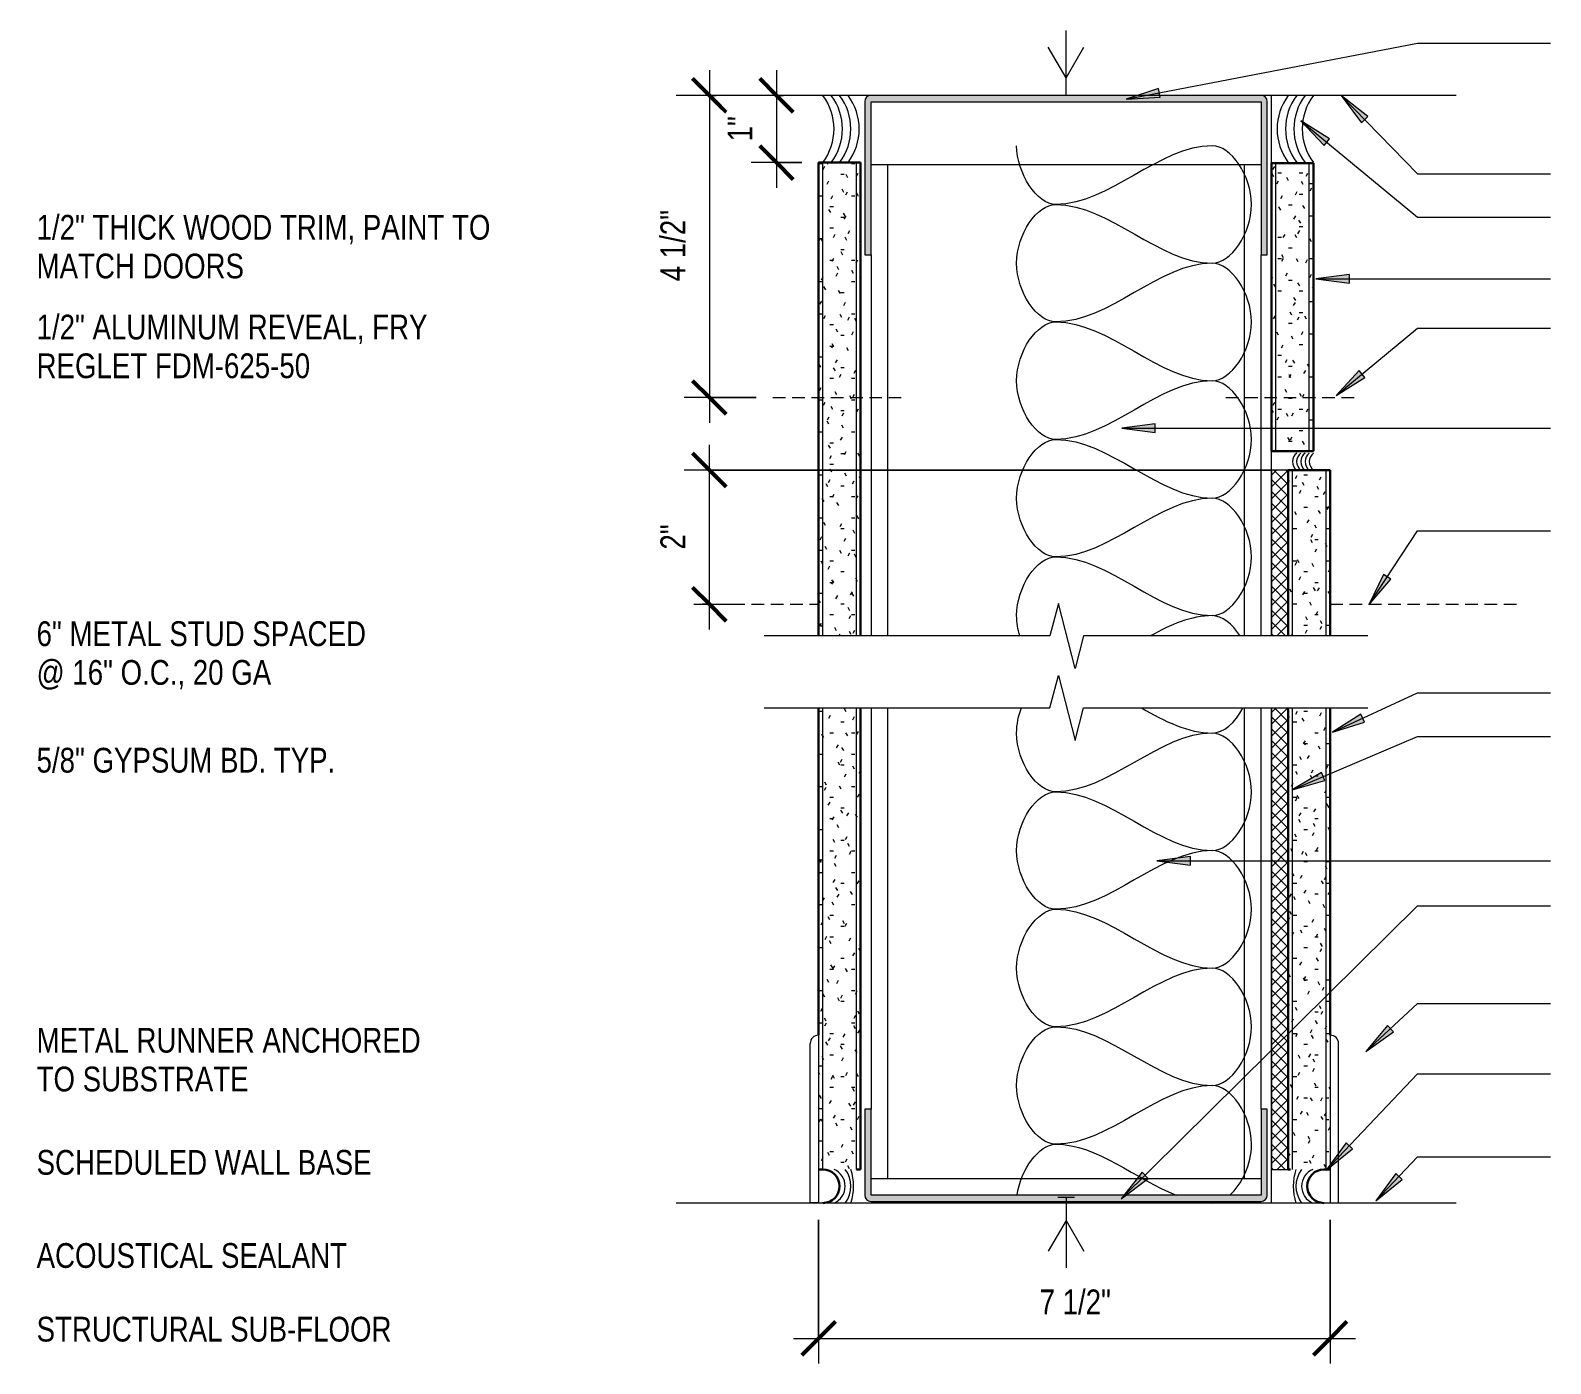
# Model space of a CAD drawing. Header units: inches. Extents: x 28 to 702, y -40 to 115.
# Drawn here: x 526.23 to 548.88, y 95.43 to 115.29 of the extents above; entities that cross this region are included whole.
import ezdxf

# ---------------------------------------------------------------- set-up
doc = ezdxf.new("R2010")
doc.units = ezdxf.units.IN
doc.header["$MEASUREMENT"] = 0
doc.linetypes.add('Hidden', pattern=[0.28125, 0.1875, -0.09375])
for name, color, linetype, lineweight in [('A-ANNO-DIMS', 211, 'Continuous', 9), ('A-ANNO-DIMS-4', 211, 'Continuous', 9), ('A-DETL', 90, 'Continuous', 9), ('A-DETL-GENF', 92, 'Continuous', 9), ('A-DETL-HDLN', 90, 'Hidden', 9), ('A-DETL-MEDM', 33, 'Continuous', 30), ('G-ANNO-TEXT', 231, 'Continuous', 9)]:
    doc.layers.add(name, color=color, linetype=linetype, lineweight=lineweight)
doc.styles.add('Arial', font='arial.ttf', dxfattribs={"width": 0.8, "height": 0.368825})
doc.dimstyles.new('SPARCH_-_3_32__1_2__TOL_', dxfattribs={"dimscale": 12, "dimtxt": 0.375, "dimasz": 0.041667, "dimexe": 0.03125, "dimexo": 0.020833, "dimgap": 0.020833, "dimtad": 1, "dimdec": 1, "dimrnd": 0.5, "dimzin": 3, "dimdsep": 46, "dimlunit": 4, "dimtxsty": 'Arial', "dimblk1": 'OBLIQUE', "dimblk2": 'OBLIQUE', "dimsah": 1, "dimcen": 0.09, "dimdle": 0.03125, "dimazin": 0, "dimtfac": 1, "dimtdec": 4, "dimtix": 1, "dimtmove": 0, "dimatfit": 3, "dimfxl": 1, "dimtvp": 1, "dimtfill": 1, "dimfrac": 2, "dimtolj": 1, "dimtzin": 0, "dimarcsym": 2})
doc.dimstyles.new('SPARCH_-_3_32__1_2__TOL__1', dxfattribs={"dimscale": 12, "dimtxt": 0.375, "dimasz": 0.041667, "dimexe": 0.03125, "dimexo": 0.020833, "dimgap": 0.020833, "dimtad": 1, "dimdec": 1, "dimrnd": 0.5, "dimzin": 3, "dimdsep": 46, "dimlunit": 4, "dimtxsty": 'Arial', "dimblk1": 'OBLIQUE', "dimblk2": 'OBLIQUE', "dimsah": 1, "dimcen": 0.09, "dimdle": 0.03125, "dimazin": 0, "dimtfac": 1, "dimtdec": 4, "dimtix": 1, "dimtmove": 0, "dimatfit": 3, "dimfxl": 1, "dimtvp": 1, "dimtfill": 1, "dimfrac": 2, "dimtolj": 1, "dimtzin": 0, "dimarcsym": 2})

# ---------------------------------------------------------------- blocks, each defined once
blk = doc.blocks.new('Gypsum Wallboard-Section2 - 5_8_ 2-10850-TYPE H1 - FULL HGT_ BULLET RESISTANT PTN_')
at = {"layer": 'A-DETL-GENF'}
h = blk.add_hatch(dxfattribs=at)
h.set_pattern_fill('FP_18', color=256, style=0, pattern_type=2)
h.set_pattern_definition([(270, (310.606, 125.102), (0.16, -0.64), [0.053, -0.427, 0.053, -0.427, -2.56]), (270, (310.606, 125.102), (0.16, -0.64), [-0.96, 0.053, -0.907, 0.053, -0.427, -1.12]), (270, (310.606, 125.102), (0.16, -0.64), [-2.4, 0.053, -0.267, 0.053, -0.747]), (30, (310.686, 124.862), (0.47425626, 0.458564065), [0.053, -0.427, 0.053, -0.427, -2.56]), (30, (310.686, 124.862), (0.47425626, 0.458564065), [-0.96, 0.053, -0.907, 0.053, -0.427, -1.12]), (30, (310.686, 124.862), (0.47425626, 0.458564065), [-2.4, 0.053, -0.267, 0.053, -0.747]), (150, (311.006, 124.782), (-0.63425626, 0.181435935), [0.053, -0.427, 0.053, -0.427, -2.56]), (150, (311.006, 124.782), (-0.63425626, 0.181435935), [-0.96, 0.053, -0.907, 0.053, -0.427, -1.12]), (150, (311.006, 124.782), (-0.63425626, 0.181435935), [-2.4, 0.053, -0.267, 0.053, -0.747])])
h.paths.add_polyline_path([(0, -0.625), (4.291, -0.625), (4.291, 0), (0, 0)], flags=0)
for p, q in [((0, -0.062), (4.291, -0.062)), ((0, -0.563), (4.291, -0.563))]:
    blk.add_line(p, q, dxfattribs=at)
at = {"layer": 'A-DETL-MEDM'}
for p, q in [((4.291, 0), (0, 0)), ((0, 0), (0, -0.625)), ((4.291, -0.625), (4.291, 0)), ((0, -0.625), (4.291, -0.625))]:
    blk.add_line(p, q, dxfattribs=at)
blk = doc.blocks.new('LGF - C Studs-Side1 - 6_ 2-10825-TYPE H1 - FULL HGT_ BULLET RESISTANT PTN_')
at = {"layer": 'A-DETL-GENF'}
for p, q in [((0, 5.813), (0, 0)), ((7.008, 5.813), (1.031, 5.813)), ((13.758, 5.813), (8.082, 5.813)), ((15.098, 0), (15.098, 5.813)), ((0, 5.563), (7.008, 5.563)), ((8.082, 5.563), (15.098, 5.563)), ((7.008, 0.25), (0, 0.25)), ((15.098, 0.25), (8.082, 0.25)), ((1.031, 0), (7.008, 0)), ((8.082, 0), (13.758, 0))]:
    blk.add_line(p, q, dxfattribs=at)
blk = doc.blocks.new('Gypsum Wallboard-Section2 - 5_8_ 2-10823-TYPE H1 - FULL HGT_ BULLET RESISTANT PTN_')
at = {"layer": 'A-DETL-GENF'}
h = blk.add_hatch(dxfattribs=at)
h.set_pattern_fill('FP_20', color=256, style=0, pattern_type=2)
h.set_pattern_definition([(270, (321.304, 118.977), (0.16, -0.64), [0.053, -0.427, 0.053, -0.427, -2.56]), (270, (321.304, 118.977), (0.16, -0.64), [-0.96, 0.053, -0.907, 0.053, -0.427, -1.12]), (270, (321.304, 118.977), (0.16, -0.64), [-2.4, 0.053, -0.267, 0.053, -0.747]), (30, (321.384, 118.737), (0.47425626, 0.458564065), [0.053, -0.427, 0.053, -0.427, -2.56]), (30, (321.384, 118.737), (0.47425626, 0.458564065), [-0.96, 0.053, -0.907, 0.053, -0.427, -1.12]), (30, (321.384, 118.737), (0.47425626, 0.458564065), [-2.4, 0.053, -0.267, 0.053, -0.747]), (150, (321.704, 118.657), (-0.63425626, 0.181435935), [0.053, -0.427, 0.053, -0.427, -2.56]), (150, (321.704, 118.657), (-0.63425626, 0.181435935), [-0.96, 0.053, -0.907, 0.053, -0.427, -1.12]), (150, (321.704, 118.657), (-0.63425626, 0.181435935), [-2.4, 0.053, -0.267, 0.053, -0.747])])
h.paths.add_polyline_path([(0, 0.062), (0, 0), (6.875, 0), (6.875, 0.625), (0, 0.625), (0, 0.313)], flags=0)
h.paths.add_polyline_path([(7.949, 0.625), (7.949, 0), (15, 0), (15, 0.625), (9.002, 0.625)], flags=0)
for p, q in [((0, 0.562), (6.875, 0.562)), ((7.949, 0.562), (15, 0.562)), ((0, 0.062), (6.875, 0.062)), ((7.949, 0.062), (15, 0.062))]:
    blk.add_line(p, q, dxfattribs=at)
at = {"layer": 'A-DETL-MEDM'}
for p, q in [((0, 0.625), (0, 0.562)), ((6.875, 0.625), (2, 0.625)), ((15, 0.625), (7.949, 0.625)), ((15, 0), (15, 0.625)), ((0, 0.062), (0, 0)), ((0, 0), (6.875, 0)), ((7.949, 0), (15, 0))]:
    blk.add_line(p, q, dxfattribs=at)
blk = doc.blocks.new('Gypsum Wallboard-Section2 - 5_8_ 2-10848-TYPE H1 - FULL HGT_ BULLET RESISTANT PTN_')
at = {"layer": 'A-DETL-GENF'}
h = blk.add_hatch(dxfattribs=at)
h.set_pattern_fill('FP_21', color=256, style=0, pattern_type=2)
h.set_pattern_definition([(270, (321.304, 125.352), (0.16, -0.64), [0.053, -0.427, 0.053, -0.427, -2.56]), (270, (321.304, 125.352), (0.16, -0.64), [-0.96, 0.053, -0.907, 0.053, -0.427, -1.12]), (270, (321.304, 125.352), (0.16, -0.64), [-2.4, 0.053, -0.267, 0.053, -0.747]), (30, (321.384, 125.112), (0.47425626, 0.458564065), [0.053, -0.427, 0.053, -0.427, -2.56]), (30, (321.384, 125.112), (0.47425626, 0.458564065), [-0.96, 0.053, -0.907, 0.053, -0.427, -1.12]), (30, (321.384, 125.112), (0.47425626, 0.458564065), [-2.4, 0.053, -0.267, 0.053, -0.747]), (150, (321.704, 125.032), (-0.63425626, 0.181435935), [0.053, -0.427, 0.053, -0.427, -2.56]), (150, (321.704, 125.032), (-0.63425626, 0.181435935), [-0.96, 0.053, -0.907, 0.053, -0.427, -1.12]), (150, (321.704, 125.032), (-0.63425626, 0.181435935), [-2.4, 0.053, -0.267, 0.053, -0.747])])
h.paths.add_polyline_path([(0, 0), (0, -0.625), (6.875, -0.625), (6.875, 0), (0.003, 0)], flags=0)
h.paths.add_polyline_path([(7.949, -0.625), (10.419, -0.625), (10.419, 0), (7.949, 0)], flags=0)
for p, q in [((0, -0.062), (6.875, -0.062)), ((7.949, -0.062), (10.419, -0.062)), ((0, -0.563), (6.875, -0.563)), ((7.949, -0.563), (10.419, -0.563))]:
    blk.add_line(p, q, dxfattribs=at)
at = {"layer": 'A-DETL-MEDM'}
for p, q in [((6.875, 0), (0, 0)), ((0, 0), (0, -0.031)), ((10.419, 0), (7.949, 0)), ((10.419, -0.625), (10.419, 0)), ((0, -0.531), (0, -0.625)), ((2, -0.625), (6.875, -0.625)), ((7.949, -0.625), (10.419, -0.625))]:
    blk.add_line(p, q, dxfattribs=at)
blk = doc.blocks.new('Caulking-Section - 5_8_-8346-TYPE H1 - FULL HGT_ BULLET RESISTANT PTN_')
at = {"layer": 'A-DETL-GENF'}
for centre, radius, start, end in [((0.125, -0.25), 0.271, 292.6199, 67.3801), ((0.063, -0.25), 0.417, 323.1301, 36.8699), ((-0.25, -0.25), 0.771, 341.0754, 18.9246)]:
    blk.add_arc(centre, radius, start, end, dxfattribs=at)
at = {"layer": 'A-DETL-MEDM'}
blk.add_arc((0.063, -0.25), 0.25, 270, 90, dxfattribs=at)
blk = doc.blocks.new('Caulking-Section - 1_2_-10811-TYPE H1 - FULL HGT_ BULLET RESISTANT PTN_')
at = {"layer": 'A-DETL-GENF'}
for centre, radius, start, end in [((0.125, 0.25), 0.271, 292.6199, 67.3801), ((0.063, 0.25), 0.417, 323.1301, 36.8699), ((-0.25, 0.25), 0.771, 341.0754, 18.9246)]:
    blk.add_arc(centre, radius, start, end, dxfattribs=at)
at = {"layer": 'A-DETL-MEDM'}
blk.add_arc((0.063, 0.25), 0.25, 270, 90, dxfattribs=at)
blk = doc.blocks.new('Resilient Flat Base-Section - 2 1_2_-8343-TYPE H1 - FULL HGT_ BULLET RESISTANT PTN_')
at = {"layer": 'A-DETL-GENF'}
for p, q in [((-1.291, 0.234), (-1.291, -2.266)), ((-1.166, -2.266), (-1.166, 0.109)), ((-1.291, -2.266), (-1.166, -2.266))]:
    blk.add_line(p, q, dxfattribs=at)
blk.add_arc((-1.291, 0.109), 0.125, 360, 90, dxfattribs=at)
blk = doc.blocks.new('Resilient Flat Base-Section - 2 1_2_-10826-TYPE H1 - FULL HGT_ BULLET RESISTANT PTN_')
at = {"layer": 'A-DETL-GENF'}
for p, q in [((-1.291, -0.234), (-1.291, 2.266)), ((-1.291, 2.266), (-1.166, 2.266)), ((-1.166, 2.266), (-1.166, -0.109))]:
    blk.add_line(p, q, dxfattribs=at)
blk.add_arc((-1.291, -0.109), 0.125, 270, 0, dxfattribs=at)
blk = doc.blocks.new('Channel Studs-Section1 - 6_ 2-10829-TYPE H1 - FULL HGT_ BULLET RESISTANT PTN_')
at = {"layer": 'A-DETL-GENF'}
blk.add_hatch(color=256, dxfattribs=at).paths.add_polyline_path([(-0.772, 2.235), (-0.797, 2.232), (-0.819, 2.222), (-0.839, 2.207), (-0.854, 2.188), (-0.863, 2.165), (-0.866, 2.141), (-0.866, 0.86), (-0.772, 0.86), (-0.772, 2.141), (5.04, 2.141), (5.04, 0.86), (5.134, 0.86), (5.134, 2.141), (5.131, 2.165), (5.121, 2.188), (5.106, 2.207), (5.087, 2.222), (5.064, 2.232), (5.04, 2.235)], flags=0)
for p, q in [((-0.866, 2.141), (-0.866, 0.86)), ((5.04, 2.235), (-0.772, 2.235)), ((-0.772, 0.86), (-0.772, 2.141)), ((-0.772, 2.141), (5.04, 2.141)), ((5.04, 2.141), (5.04, 0.86)), ((5.134, 0.86), (5.134, 2.141)), ((-0.866, 0.86), (-0.772, 0.86)), ((5.04, 0.86), (5.134, 0.86))]:
    blk.add_line(p, q, dxfattribs=at)
for centre, radius, start, end in [((-0.772, 2.141), 0.0937, 90, 180), ((5.04, 2.141), 0.0938, 0, 90)]:
    blk.add_arc(centre, radius, start, end, dxfattribs=at)
blk = doc.blocks.new('Break Line2 - Break Line 2-10827-TYPE H1 - FULL HGT_ BULLET RESISTANT PTN_')
at = {"layer": 'A-DETL-GENF'}
for p, q in [((-0.25, 0), (-0.125, 0.484)), ((-0.125, 0.484), (0.125, -0.484)), ((-4.51, 0), (-0.25, 0)), ((0.125, -0.484), (0.25, 0)), ((0.25, 0), (4.49, 0))]:
    blk.add_line(p, q, dxfattribs=at)
blk = doc.blocks.new('Break Line2 - Break Line 2-10849-TYPE H1 - FULL HGT_ BULLET RESISTANT PTN_')
at = {"layer": 'A-DETL-GENF'}
for p, q in [((-0.25, 0), (-0.125, 0.484)), ((-0.125, 0.484), (0.125, -0.484)), ((-4.49, 0), (-0.25, 0)), ((0.125, -0.484), (0.25, 0)), ((0.25, 0), (4.51, 0))]:
    blk.add_line(p, q, dxfattribs=at)
blk = doc.blocks.new('DIMBLOCK10-TYPE H1 - FULL HGT_ BULLET RESISTANT PTN_')
at = {"layer": 'A-ANNO-DIMS-4'}
for p, q in [((537.346, 114.693), (537.346, 112.943)), ((537.449, 114.318), (536.971, 114.318)), ((537.346, 114.318), (537.449, 114.318)), ((537.725, 113.318), (536.971, 113.318)), ((537.346, 113.318), (537.725, 113.318))]:
    blk.add_line(p, q, dxfattribs=at)
at = {"layer": 'A-ANNO-DIMS-4', "lineweight": 50}
for p, q in [((537.346, 114.318), (537.096, 114.568)), ((537.346, 114.318), (537.596, 114.068)), ((537.346, 113.318), (537.096, 113.568)), ((537.346, 113.318), (537.596, 113.068))]:
    blk.add_line(p, q, dxfattribs=at)
at = {"layer": 'A-ANNO-DIMS-4', "color": 0, "insert": (536.617, 113.634), "char_height": 0.3688, "width": 0.44308, "attachment_point": 1, "rotation": 90, "line_spacing_factor": 0.938532, "style": 'Arial', "bg_fill": 3, "box_fill_scale": 1.25, "bg_fill_color": 0, "bg_fill_transparency": 0}
blk.add_mtext('1"', dxfattribs=at)
blk = doc.blocks.new('_Oblique')
at = {"color": 0, "linetype": 'ByBlock', "lineweight": -2}
blk.add_line((-0.5, -0.5), (0.5, 0.5), dxfattribs=at)
blk = doc.blocks.new('DIMBLOCK11-TYPE H1 - FULL HGT_ BULLET RESISTANT PTN_')
at = {"layer": 'A-ANNO-DIMS-4'}
for p, q in [((536.346, 114.693), (536.346, 109.443)), ((536.449, 114.318), (535.971, 114.318)), ((536.346, 114.318), (536.449, 114.318)), ((537.044, 109.818), (535.971, 109.818)), ((536.346, 109.818), (537.044, 109.818))]:
    blk.add_line(p, q, dxfattribs=at)
at = {"layer": 'A-ANNO-DIMS-4', "lineweight": 50}
for p, q in [((536.346, 114.318), (536.096, 114.568)), ((536.346, 114.318), (536.596, 114.068)), ((536.346, 109.818), (536.096, 110.068)), ((536.346, 109.818), (536.596, 109.568))]:
    blk.add_line(p, q, dxfattribs=at)
at = {"layer": 'A-ANNO-DIMS-4', "color": 0, "insert": (535.617, 111.549), "char_height": 0.3688, "width": 1.24615, "attachment_point": 1, "rotation": 90, "line_spacing_factor": 0.938532, "style": 'Arial', "bg_fill": 3, "box_fill_scale": 1.25, "bg_fill_color": 0, "bg_fill_transparency": 0}
blk.add_mtext('4 1/2"', dxfattribs=at)
blk = doc.blocks.new('DIMBLOCK12-TYPE H1 - FULL HGT_ BULLET RESISTANT PTN_')
at = {"layer": 'A-ANNO-DIMS-4', "lineweight": 50}
for p, q in [((536.346, 108.738), (536.096, 108.988)), ((536.346, 108.738), (536.596, 108.488)), ((536.346, 106.738), (536.096, 106.988)), ((536.346, 106.738), (536.596, 106.488))]:
    blk.add_line(p, q, dxfattribs=at)
at = {"layer": 'A-ANNO-DIMS-4'}
for p, q in [((536.346, 106.363), (536.346, 109.113)), ((544.725, 108.738), (535.971, 108.738)), ((536.346, 108.738), (544.725, 108.738)), ((536.242, 106.738), (536.721, 106.738)), ((536.346, 106.738), (536.242, 106.738))]:
    blk.add_line(p, q, dxfattribs=at)
at = {"layer": 'A-ANNO-DIMS-4', "color": 0, "insert": (535.617, 107.553), "char_height": 0.3688, "width": 0.44308, "attachment_point": 1, "rotation": 90, "line_spacing_factor": 0.938532, "style": 'Arial', "bg_fill": 3, "box_fill_scale": 1.25, "bg_fill_color": 0, "bg_fill_transparency": 0}
blk.add_mtext('2"', dxfattribs=at)
blk = doc.blocks.new('DIMBLOCK13-TYPE H1 - FULL HGT_ BULLET RESISTANT PTN_')
at = {"layer": 'A-ANNO-DIMS-4'}
for p, q in [((537.975, 97.568), (537.975, 95.426)), ((537.975, 95.801), (537.975, 97.568)), ((545.6, 97.568), (545.6, 95.426)), ((545.6, 95.801), (545.6, 97.568)), ((537.6, 95.801), (545.975, 95.801))]:
    blk.add_line(p, q, dxfattribs=at)
at = {"layer": 'A-ANNO-DIMS-4', "lineweight": 50}
for p, q in [((537.975, 95.801), (538.225, 96.051)), ((545.6, 95.801), (545.85, 96.051)), ((537.975, 95.801), (537.725, 95.551)), ((545.6, 95.801), (545.35, 95.551))]:
    blk.add_line(p, q, dxfattribs=at)
at = {"layer": 'A-ANNO-DIMS-4', "color": 0, "insert": (541.268, 96.53), "char_height": 0.3688, "width": 1.24615, "attachment_point": 1, "line_spacing_factor": 0.938532, "style": 'Arial', "bg_fill": 3, "box_fill_scale": 1.25, "bg_fill_color": 0, "bg_fill_transparency": 0}
blk.add_mtext('7 1/2"', dxfattribs=at)

msp = doc.modelspace()

# ---------------------------------------------------------------- hatches: boundary and pattern name
at = {"layer": 'A-DETL-GENF'}
msp.add_hatch(color=8, dxfattribs=at).paths.add_polyline_path([(544.568845, 111.943481), (544.662595, 111.943481), (544.662595, 114.224731), (544.6594, 114.248995), (544.650034, 114.271606), (544.635136, 114.291022), (544.61572, 114.305921), (544.593109, 114.315287), (544.568845, 114.318481), (538.756345, 114.318481), (538.73208, 114.315287), (538.70947, 114.305921), (538.690053, 114.291022), (538.675155, 114.271606), (538.665789, 114.248995), (538.662595, 114.224731), (538.662595, 111.943481), (538.756345, 111.943481), (538.756345, 114.224731), (544.568845, 114.224731)], flags=0)
h = msp.add_hatch(dxfattribs=at)
h.set_pattern_fill('FP_19', style=0, pattern_type=2)
h.set_pattern_definition([(45, (419.623, 0), (-0.08838835, 0.08838835), []), (135, (419.623, 0), (-0.08838835, -0.08838835), [])])
h.paths.add_polyline_path([(544.725095, 98.318481), (544.975095, 98.318481), (544.975095, 105.193481), (544.725095, 105.193481), (544.725095, 99.104094)], flags=0)
h.paths.add_polyline_path([(544.725095, 106.267307), (544.975095, 106.267307), (544.975095, 108.737896), (544.725095, 108.737896), (544.725095, 107.320783)], flags=0)
at = {"layer": 'G-ANNO-TEXT'}
for points in [[(542.560835, 114.264811), (543.064278, 114.294439), (543.039455, 114.42373)], [(545.763775, 114.314861), (546.065779, 113.910971), (546.160022, 114.002898)], [(545.16408, 113.940042), (545.507884, 113.571081), (545.591664, 113.672636)], [(545.385214, 111.584932), (545.885214, 111.519106), (545.885214, 111.650758)], [(545.686155, 109.85042), (546.113755, 110.117798), (546.029983, 110.219359)], [(542.492381, 109.361718), (542.992381, 109.295892), (542.992381, 109.427544)], [(546.176426, 106.728349), (546.505833, 107.110218), (546.395774, 107.182463)], [(545.631869, 104.833221), (546.113336, 104.983296), (546.058088, 105.102795)], [(545.034002, 103.975804), (545.520022, 104.110408), (545.468623, 104.231612)], [(543.016882, 102.916305), (543.516882, 102.850478), (543.516882, 102.982131)], [(546.128695, 100.077628), (546.540749, 100.368393), (546.451453, 100.465133)], [(545.539645, 98.30693), (545.931525, 98.624361), (545.836015, 98.714971)], [(542.48588, 97.881058), (542.887759, 98.185732), (542.79521, 98.279365)], [(546.279852, 97.848901), (546.671663, 98.166417), (546.576133, 98.257007)]]:
    msp.add_hatch(color=7, dxfattribs=at).paths.add_polyline_path(points, flags=0)

# ---------------------------------------------------------------- linework, layer by layer
at = {"layer": 'A-DETL'}
for p, q in [((541.662595, 114.318481), (541.662595, 115.286654)), ((541.662595, 114.578212), (541.397661, 115.03709)), ((541.662595, 114.578212), (541.927528, 115.03709)), ((538.662595, 114.224731), (538.662595, 111.943481)), ((544.568845, 114.318481), (538.756345, 114.318481)), ((538.756345, 114.224731), (544.568845, 114.224731)), ((538.756345, 111.943481), (538.756345, 114.224731)), ((544.568845, 114.224731), (544.568845, 111.943481)), ((544.662595, 111.943481), (544.662595, 114.224731)), ((538.662595, 111.943481), (538.756345, 111.943481)), ((544.568845, 111.943481), (544.662595, 111.943481)), ((541.537595, 97.905901), (541.787595, 97.905901)), ((541.662595, 97.905901), (541.662595, 96.850308)), ((541.662595, 97.55875), (541.397661, 97.099872)), ((541.662595, 97.55875), (541.927528, 97.099872))]:
    msp.add_line(p, q, dxfattribs=at)
at = {"layer": 'A-DETL', "lineweight": 18}
for p, q in [((544.975095, 108.737896), (544.725095, 108.737896)), ((544.725095, 108.737896), (544.725095, 106.267307)), ((544.725095, 105.193481), (544.725095, 98.318481)), ((544.725095, 98.318481), (544.975095, 98.318481))]:
    msp.add_line(p, q, dxfattribs=at)
for centre, start, end in [((537.370928, 113.818481), 323.1301024, 36.8698976), ((546.016761, 113.818481), 143.1301024, 216.8698976)]:
    msp.add_arc(centre, 0.833333, start, end, dxfattribs=at)
at = {"layer": 'A-DETL'}
for centre, radius, start, end in [((537.495928, 113.818481), 0.833333, 323.1301024, 36.8698976), ((537.620928, 113.818481), 0.833333, 323.1301024, 36.8698976), ((537.745928, 113.818481), 0.833333, 323.1301024, 36.8698976), ((538.756345, 114.224731), 0.09375, 90, 180), ((544.568845, 114.224731), 0.09375, 0, 90), ((545.641761, 113.818481), 0.833333, 143.1301024, 216.8698976), ((545.766761, 113.818481), 0.833333, 143.1301024, 216.8698976), ((545.891761, 113.818481), 0.833333, 143.1301024, 216.8698976), ((545.193102, 108.862896), 0.155806, 126.6514095, 233.3485905), ((545.255602, 108.862896), 0.155806, 126.6514095, 233.3485905), ((545.318102, 108.862896), 0.155806, 126.6514095, 233.3485905), ((545.380602, 108.862896), 0.155806, 126.6514095, 233.3485905), ((545.443102, 108.862896), 0.155806, 126.6514095, 233.3485905)]:
    msp.add_arc(centre, radius, start, end, dxfattribs=at)
for points in [[(541.509489, 112.693481), (541.234503, 112.693481), (540.926155, 113.156002), (540.926155, 113.568481)], [(543.842822, 113.568481), (543.041107, 113.568481), (542.311204, 112.693481), (541.509489, 112.693481)], [(543.842822, 111.818481), (544.117808, 111.818481), (544.734503, 112.693481), (544.117808, 113.568481), (543.842822, 113.568481)], [(541.509489, 110.943481), (541.234503, 110.943481), (540.617808, 111.818481), (541.234503, 112.693481), (541.509489, 112.693481)], [(541.509489, 112.693481), (542.311204, 112.693481), (543.041107, 111.818481), (543.842822, 111.818481)], [(543.842822, 111.818481), (543.041107, 111.818481), (542.311204, 110.943481), (541.509489, 110.943481)], [(543.842822, 110.068481), (544.117808, 110.068481), (544.734503, 110.943481), (544.117808, 111.818481), (543.842822, 111.818481)], [(541.509489, 109.193481), (541.234503, 109.193481), (540.617808, 110.068481), (541.234503, 110.943481), (541.509489, 110.943481)], [(541.509489, 110.943481), (542.311204, 110.943481), (543.041107, 110.068481), (543.842822, 110.068481)], [(543.842822, 110.068481), (543.041107, 110.068481), (542.311204, 109.193481), (541.509489, 109.193481)], [(543.842822, 108.318481), (544.117808, 108.318481), (544.734503, 109.193481), (544.117808, 110.068481), (543.842822, 110.068481)], [(541.509489, 107.443481), (541.234503, 107.443481), (540.617808, 108.318481), (541.234503, 109.193481), (541.509489, 109.193481)], [(541.509489, 109.193481), (542.311204, 109.193481), (543.041107, 108.318481), (543.842822, 108.318481)], [(543.842822, 108.318481), (543.041107, 108.318481), (542.311204, 107.443481), (541.509489, 107.443481)], [(543.842822, 106.568481), (544.117808, 106.568481), (544.734503, 107.443481), (544.117808, 108.318481), (543.842822, 108.318481)], [(541.509489, 107.443481), (542.311204, 107.443481), (543.041107, 106.568481), (543.842822, 106.568481)], [(543.842822, 106.568481), (543.52762, 106.568481), (543.223518, 106.433228), (542.921788, 106.269074)], [(544.253571, 106.270805), (544.140307, 106.448245), (543.98698, 106.568481), (543.842822, 106.568481)], [(542.786025, 105.193414), (543.13246, 104.997393), (543.480299, 104.818481), (543.842822, 104.818481)], [(543.842822, 104.818481), (544.006684, 104.818481), (544.182392, 104.973831), (544.297643, 105.19196)], [(543.842822, 104.818481), (543.041107, 104.818481), (542.311204, 103.943481), (541.509489, 103.943481)], [(543.842822, 103.068481), (544.117808, 103.068481), (544.734503, 103.943481), (544.117808, 104.818481), (543.842822, 104.818481)], [(541.509489, 102.193481), (541.234503, 102.193481), (540.617808, 103.068481), (541.234503, 103.943481), (541.509489, 103.943481)], [(541.509489, 103.943481), (542.311204, 103.943481), (543.041107, 103.068481), (543.842822, 103.068481)], [(543.842822, 103.068481), (543.041107, 103.068481), (542.311204, 102.193481), (541.509489, 102.193481)], [(543.842822, 101.318481), (544.117808, 101.318481), (544.734503, 102.193481), (544.117808, 103.068481), (543.842822, 103.068481)], [(541.509489, 100.443481), (541.234503, 100.443481), (540.617808, 101.318481), (541.234503, 102.193481), (541.509489, 102.193481)], [(541.509489, 102.193481), (542.311204, 102.193481), (543.041107, 101.318481), (543.842822, 101.318481)], [(543.842822, 101.318481), (543.041107, 101.318481), (542.311204, 100.443481), (541.509489, 100.443481)], [(543.842822, 99.568481), (544.117808, 99.568481), (544.734503, 100.443481), (544.117808, 101.318481), (543.842822, 101.318481)], [(541.509489, 98.693481), (541.234503, 98.693481), (540.617808, 99.568481), (541.234503, 100.443481), (541.509489, 100.443481)], [(541.509489, 100.443481), (542.311204, 100.443481), (543.041107, 99.568481), (543.842822, 99.568481)], [(543.842822, 99.568481), (543.041107, 99.568481), (542.311204, 98.693481), (541.509489, 98.693481)], [(540.934024, 97.935536), (540.98375, 98.313717), (541.260315, 98.693481), (541.509489, 98.693481)], [(541.509489, 98.693481), (542.127871, 98.693481), (542.70353, 98.172908), (543.302372, 97.934822)], [(540.926155, 97.818481), (540.926155, 97.826225), (540.926264, 97.833986), (540.926479, 97.841762)], [(543.635619, 97.837108), (543.704208, 97.825071), (543.773245, 97.818481), (543.842822, 97.818481)], [(543.842822, 97.818481), (543.876465, 97.818481), (543.910608, 97.82503), (543.944624, 97.837326)]]:
    msp.add_open_spline(points, degree=3, dxfattribs=at)
for points, knots in [([(540.972376, 106.267134), (540.943019, 106.363853), (540.854045, 106.903667), (541.234503, 107.443481), (541.509489, 107.443481)], [1.08348434, 1.08348434, 1.08348434, 1.08348434, 1.414213562, 2.828427125, 2.828427125, 2.828427125, 2.828427125]), ([(541.509489, 103.943481), (541.234503, 103.943481), (540.834845, 104.510537), (540.953195, 105.077593), (540.9984, 105.195787)], [0, 0, 0, 0, 1.414213562, 1.833001023, 1.833001023, 1.833001023, 1.833001023]), ([(544.101675, 97.934809), (544.281332, 98.093817), (544.637475, 98.831149), (544.117808, 99.568481), (543.842822, 99.568481)], [0.445010306, 0.445010306, 0.445010306, 0.445010306, 1.414213562, 2.828427125, 2.828427125, 2.828427125, 2.828427125])]:
    msp.add_open_spline(points, degree=3, knots=knots, dxfattribs=at)
at = {"layer": 'A-DETL-HDLN'}
for p, q in [((537.294133, 109.818481), (539.294133, 109.818481)), ((544.044133, 109.818481), (546.044133, 109.818481)), ((536.113722, 106.737896), (537.975095, 106.737896)), ((545.600095, 106.737896), (548.461297, 106.737896))]:
    msp.add_line(p, q, dxfattribs=at)
at = {"layer": 'A-DETL-MEDM', "lineweight": 18}
for p, q in [((538.756345, 114.318481), (535.850095, 114.318481)), ((547.475095, 114.318481), (544.568845, 114.318481)), ((544.725095, 106.267307), (544.725095, 114.318481)), ((544.725095, 97.818481), (544.725095, 105.193481)), ((547.475095, 97.818481), (535.850095, 97.818481))]:
    msp.add_line(p, q, dxfattribs=at)
at = {"layer": 'G-ANNO-TEXT', "color": 7}
for p, q in [((542.560835, 114.264811), (546.902123, 115.098298)), ((546.902123, 115.098298), (548.884601, 115.098298)), ((543.039455, 114.42373), (542.560835, 114.264811)), ((542.560835, 114.264811), (543.064278, 114.294439)), ((543.064278, 114.294439), (543.039455, 114.42373)), ((545.763775, 114.314861), (546.065779, 113.910971)), ((546.160022, 114.002898), (545.763775, 114.314861)), ((545.763775, 114.314861), (546.902123, 113.147817)), ((546.065779, 113.910971), (546.160022, 114.002898)), ((545.16408, 113.940042), (545.507884, 113.571081)), ((545.591664, 113.672636), (545.16408, 113.940042)), ((545.16408, 113.940042), (546.902123, 112.50622)), ((545.507884, 113.571081), (545.591664, 113.672636)), ((546.902123, 113.147817), (548.884601, 113.147817)), ((546.902123, 112.50622), (548.884601, 112.50622)), ((545.885214, 111.650758), (545.385214, 111.584932)), ((545.385214, 111.584932), (545.885214, 111.519106)), ((545.385214, 111.584932), (548.884601, 111.584932)), ((545.885214, 111.519106), (545.885214, 111.650758)), ((545.686155, 109.85042), (546.902123, 110.853418)), ((546.902123, 110.853418), (548.884601, 110.853418)), ((546.029983, 110.219359), (545.686155, 109.85042)), ((546.113755, 110.117798), (546.029983, 110.219359)), ((545.686155, 109.85042), (546.113755, 110.117798)), ((542.992381, 109.427544), (542.492381, 109.361718)), ((542.492381, 109.361718), (542.992381, 109.295892)), ((542.492381, 109.361718), (548.884601, 109.361718)), ((542.992381, 109.295892), (542.992381, 109.427544)), ((546.176426, 106.728349), (546.902123, 107.833885)), ((546.902123, 107.833885), (548.884601, 107.833885)), ((546.395774, 107.182463), (546.176426, 106.728349)), ((546.505833, 107.110218), (546.395774, 107.182463)), ((546.176426, 106.728349), (546.505833, 107.110218)), ((545.631869, 104.833221), (546.902123, 105.420495)), ((546.902123, 105.420495), (548.884601, 105.420495)), ((546.058088, 105.102795), (545.631869, 104.833221)), ((545.631869, 104.833221), (546.113336, 104.983296)), ((546.113336, 104.983296), (546.058088, 105.102795)), ((545.034002, 103.975804), (546.902123, 104.768008)), ((546.902123, 104.768008), (548.884601, 104.768008)), ((545.468623, 104.231612), (545.034002, 103.975804)), ((545.520022, 104.110408), (545.468623, 104.231612)), ((545.034002, 103.975804), (545.520022, 104.110408)), ((543.516882, 102.982131), (543.016882, 102.916305)), ((543.016882, 102.916305), (543.516882, 102.850478)), ((543.016882, 102.916305), (548.884601, 102.916305)), ((543.516882, 102.850478), (543.516882, 102.982131)), ((542.48588, 97.881058), (546.902123, 102.246206)), ((546.902123, 102.246206), (548.884601, 102.246206)), ((546.128695, 100.077628), (546.902123, 100.791544)), ((546.902123, 100.791544), (548.884601, 100.791544)), ((546.451453, 100.465133), (546.128695, 100.077628)), ((546.540749, 100.368393), (546.451453, 100.465133)), ((546.128695, 100.077628), (546.540749, 100.368393)), ((545.539645, 98.30693), (546.902123, 99.743096)), ((546.902123, 99.743096), (548.884601, 99.743096)), ((545.836015, 98.714971), (545.539645, 98.30693)), ((545.539645, 98.30693), (545.931525, 98.624361)), ((545.931525, 98.624361), (545.836015, 98.714971)), ((546.279852, 97.848901), (546.902123, 98.505111)), ((546.902123, 98.505111), (548.884601, 98.505111)), ((542.79521, 98.279365), (542.48588, 97.881058)), ((542.48588, 97.881058), (542.887759, 98.185732)), ((542.887759, 98.185732), (542.79521, 98.279365)), ((546.576133, 98.257007), (546.279852, 97.848901)), ((546.279852, 97.848901), (546.671663, 98.166417)), ((546.671663, 98.166417), (546.576133, 98.257007))]:
    msp.add_line(p, q, dxfattribs=at)

# ---------------------------------------------------------------- block references
at = {"layer": 'A-DETL-GENF'}
for name, p, rotation in [('Gypsum Wallboard-Section2 - 5_8_ 2-10823-TYPE H1 - FULL HGT_ BULLET RESISTANT PTN_', (538.600095, 98.318481), 89.9999999999999), ('Gypsum Wallboard-Section2 - 5_8_ 2-10850-TYPE H1 - FULL HGT_ BULLET RESISTANT PTN_', (544.725095, 109.016918), 90.0000000000001), ('LGF - C Studs-Side1 - 6_ 2-10825-TYPE H1 - FULL HGT_ BULLET RESISTANT PTN_', (544.568845, 98.185668), 89.99999999999993), ('Gypsum Wallboard-Section2 - 5_8_ 2-10848-TYPE H1 - FULL HGT_ BULLET RESISTANT PTN_', (544.975095, 98.318481), 90.0000000000001), ('Break Line2 - Break Line 2-10849-TYPE H1 - FULL HGT_ BULLET RESISTANT PTN_', (541.672688, 106.267307), 180), ('Resilient Flat Base-Section - 2 1_2_-10826-TYPE H1 - FULL HGT_ BULLET RESISTANT PTN_', (536.683784, 100.084586), 180), ('Channel Studs-Section1 - 6_ 2-10829-TYPE H1 - FULL HGT_ BULLET RESISTANT PTN_', (543.796364, 100.076773), 180), ('Caulking-Section - 1_2_-10811-TYPE H1 - FULL HGT_ BULLET RESISTANT PTN_', (545.569143, 98.318481), 180)]:
    msp.add_blockref(name, p, dxfattribs=dict(at, rotation=rotation))
for name, p in [('Break Line2 - Break Line 2-10827-TYPE H1 - FULL HGT_ BULLET RESISTANT PTN_', (541.672688, 105.193481)), ('Resilient Flat Base-Section - 2 1_2_-8343-TYPE H1 - FULL HGT_ BULLET RESISTANT PTN_', (546.891405, 100.084586)), ('Caulking-Section - 5_8_-8346-TYPE H1 - FULL HGT_ BULLET RESISTANT PTN_', (537.974796, 98.318481))]:
    msp.add_blockref(name, p, dxfattribs=at)

# ---------------------------------------------------------------- texts
at = {"layer": 'G-ANNO-TEXT', "color": 7, "char_height": 0.36882485, "attachment_point": 1, "line_spacing_factor": 0.938532, "style": 'Arial', "bg_fill": 3, "box_fill_scale": 1.25, "bg_fill_color": 0, "bg_fill_transparency": 0}
for s, insert, width in [('1/2" THICK WOOD TRIM, PAINT TO\\PMATCH DOORS', (526.318523, 112.538485), 7.974), ('1/2" ALUMINUM REVEAL, FRY\\PREGLET FDM-625-50', (526.318523, 111.05203), 6.867), ('6" METAL STUD SPACED\\P@ 16" O.C., 20 GA', (526.318523, 106.484261), 5.787), ('5/8" GYPSUM BD. TYP.', (526.318523, 104.599344), 5.247), ('METAL RUNNER ANCHORED\\PTO SUBSTRATE', (526.318523, 100.427104), 6.75), ('SCHEDULED WALL BASE', (526.318523, 98.60823), 5.886), ('ACOUSTICAL SEALANT', (526.318523, 97.22096), 5.454), ('STRUCTURAL SUB-FLOOR', (526.318523, 96.123368), 6.237)]:
    msp.add_mtext(s, dxfattribs=dict(at, insert=insert, width=width))

# ---------------------------------------------------------------- next in the draw order: dimensions: what is measured, and where the dimension line sits
at = {"layer": 'A-ANNO-DIMS'}
for base, p1, p2, override, picture, middle in [((537.345839, 113.318481), (537.699392, 114.318481), (537.975095, 113.318481), {"dimpost": '<>', "dimfxl": 1.03731}, 'DIMBLOCK10-TYPE H1 - FULL HGT_ BULLET RESISTANT PTN_', (536.910671, 113.818481)), ((536.345839, 108.737896), (535.992285, 106.737896), (544.975095, 108.737896), {"dimpost": '<>', "dimfxl": 9.202764}, 'DIMBLOCK12-TYPE H1 - FULL HGT_ BULLET RESISTANT PTN_', (535.910671, 107.737896))]:
    dim = msp.add_linear_dim(base=base, p1=p1, p2=p2, angle=90, dimstyle='SPARCH_-_3_32__1_2__TOL_', override=override, dxfattribs=at)
    dim.commit()
    dim.dimension.update_dxf_attribs({"geometry": picture, "text_midpoint": middle})
dim = msp.add_linear_dim(base=(545.600095, 95.801373), p1=(537.975095, 97.818481), p2=(545.600095, 97.818481), dimstyle='SPARCH_-_3_32__1_2__TOL__1', override={"dimpost": '<>', "dimfxl": 7.625}, dxfattribs=at)
dim.commit()
dim.dimension.update_dxf_attribs({"geometry": 'DIMBLOCK13-TYPE H1 - FULL HGT_ BULLET RESISTANT PTN_', "text_midpoint": (541.787595, 96.242075)})

# ---------------------------------------------------------------- next in the draw order: dimensions: what is measured, and where the dimension line sits
dim = msp.add_linear_dim(base=(536.345839, 109.818481), p1=(536.699392, 114.318481), p2=(537.294133, 109.818481), angle=90, dimstyle='SPARCH_-_3_32__1_2__TOL_', override={"dimpost": '<>', "dimfxl": 4.539132}, dxfattribs=at)
dim.commit()
dim.dimension.update_dxf_attribs({"geometry": 'DIMBLOCK11-TYPE H1 - FULL HGT_ BULLET RESISTANT PTN_', "text_midpoint": (535.905137, 112.068481)})

doc.saveas('drawing.dxf')
